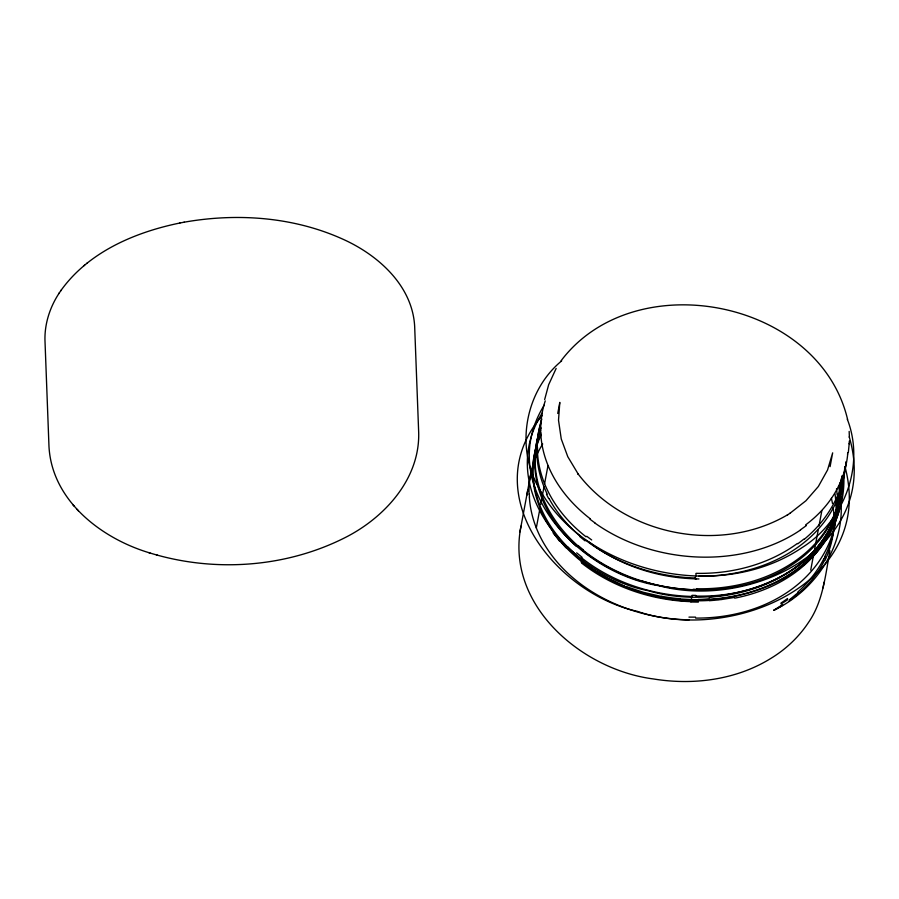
<?xml version="1.0" encoding="UTF-8"?>
<svg xmlns="http://www.w3.org/2000/svg" width="899" height="899" viewBox="0 0 899 899"><rect width="100%" height="100%" fill="white"/><g stroke="black" fill="none" stroke-linecap="round" stroke-linejoin="round"><path stroke-width="1.35" d="M839.969 491.011L839.947 484.977M840.149 490.067L840.149 484.797M837.542 504.002L837.531 497.889M840.7 487.134L840.689 481.044M848.308 452.748L849.24 443.252M849.218 443.949L849.33 440.993M847.712 452.624L847.566 454.579M846.195 461.592L846.139 462.187M521.015 526.095C505.272 604.645 581.237 669.676 653.404 678.947C693.444 685.499 736.517 679.869 771.297 658.135C786.131 649.056 799.031 636.829 808.606 622.288C823.158 601.296 825.372 575.068 829.968 550.75M526.78 495.383L530.432 475.638M823.023 587.946L824.091 582.159M519.948 531.893L527.814 489.764M536.31 527.983L539.917 508.665M540.692 504.519L544.052 486.573M544.569 483.819L547.929 465.873M557.74 413.428L559.807 402.381L558.515 420.215L561.246 438.948L567.786 456.703L578.304 474.234L577.945 473.751C625.052 535.871 720.852 554.256 787.861 514.644M679.97 598.948L691.286 599.588L692.084 595.34L695.86 595.408M696.096 573.877L695.163 578.889L698.939 578.956M810.707 570.168L818.202 530.14M818.978 526.005L821.821 510.823M830.08 466.648L832.665 452.849L827.552 469.975L818.348 486.505L805.942 500.743L789.884 513.363M544.648 399.583L548.671 384.682L556.144 368.466M540.029 434.397L540.771 432.621M825.181 556.762L824.304 558.549M824.507 560.392L823.641 562.077A154.1 119.196 8.3 0 1 798.132 593.891L789.097 600.948M542.389 412.686C493.607 490 572.371 576.304 648.348 590.744C729.067 614.759 848.959 571.584 843.768 473.593M544.401 404.853C493.753 485.966 580.091 573.438 658.989 585.721C751.013 610.477 881.425 546.446 849.24 436.892M59.368 292.816C49.726 307.312 44.141 324.753 45.04 342.238L48.973 446.342C51.805 500.676 101.486 538.658 150.021 553.009M60.626 290.939C88.113 252.192 134.693 232.268 179.912 223.008M58.873 293.568L61.121 290.208M561.032 360.814C634.615 263.295 819.371 299.749 847.611 419.507M542.355 415.383C475.616 492.337 554.177 592.891 637.436 611.376C731.269 643.673 876.356 583.091 844.925 466.491M774.151 610.129L774.185 609.971A11.541 5.046 -42.1 0 1 774.545 609.724L782.624 604.656M561.673 360.859C524.847 391.29 515.037 447.635 539.299 488.764C562.796 531.815 608.016 559.302 654.809 570.371C704.209 582.069 759.273 576.517 801.953 547.682C843.824 521.442 865.501 466.053 847.308 419.215M798.379 592.374L789.288 599.914M803.841 539.13L797.818 543.805M84 265.666L84.607 265.183M86.798 263.407L87.383 262.935M806.381 525.567L800.436 529.837M787.355 514.958L790.401 513.037M782.49 605.375L776.815 608.735M776.556 608.87L774.545 609.938A11.282 4.989 -42.2 0 1 774.151 610.14M773.781 610.264C817.18 589.722 848.622 541.344 839.767 492.618M734.461 597.442L720.425 599.712M184.014 222.222C237.741 212.692 295.052 216.94 344.901 240.112C379.232 256.069 412.517 286.287 414.664 326.416L418.608 430.52C420.99 478.482 384.255 518.352 343.598 538.366C283.837 568.078 212.31 572.506 148.807 552.638M179.676 223.053L184.228 222.177M719.402 599.824L709.547 600.701M695.556 617.141L688.96 617.119M697.882 599.667L691.286 599.588M698.366 602.105L690.837 602.004L691.028 600.97L697.613 601.071M696.983 589.373L693.219 589.272L693.05 590.149L696.815 590.25M661.226 596.419L643.718 592.385L626.682 586.755M156.448 554.953L157.561 555.29M641.111 581.17L637.11 579.855M625.041 586.418L608.724 578.787M612.758 580.776C697.219 626.929 847.779 590.755 842.487 476.594M612.365 580.81L596.599 571.989M608.286 578.754L594.655 570.786M596.486 572.034L581.945 561.931M594.587 570.831L586.923 565.617M594.868 522.847L589.935 519.195M591.677 539.951L586.732 536.276M582.226 562.931L581.125 562.066M585.08 540.883L579.709 536.489M582.024 557.234L576.652 552.84M583.395 549.93L578.035 545.468M583.226 550.795L577.866 546.322M565.921 547.727L553.222 532.815M72.684 504.519L74.179 506.171M76.943 509.261L78.393 510.868M559.493 541.097L553.334 532.972M548.66 498.585L546.48 494.315M838.565 486.224L839.576 491.551M529.5 497.102L529.32 494.214M532.613 480.471L532.444 477.571M849.162 431.396L849.386 437.33M540.659 433.666L540.569 430.778M537.546 450.298L537.467 447.399M695.129 577.978A154.358 118.499 7.7 0 1 585.833 540.299M844.779 466.648A154.37 120.837 7.3 0 1 698.759 576.225M540.76 430.79A154.37 116.87 12.2 0 1 545.244 400.875M590.351 518.869A154.37 116.656 9.3 0 1 540.782 433.666M800.571 529.961A154.19 118.016 7.8 0 1 594.756 522.948M709.525 599.105A154.325 120.668 7.7 0 1 697.871 599.521M840.812 487.134A154.325 121.095 7.8 0 1 709.176 597.172M547.255 494.147A154.347 117.106 12.2 0 1 541.22 422.227M580.147 536.197A154.358 117.106 8.9 0 1 549.031 498.496M847.667 454.591A154.167 118.308 9.2 0 1 805.583 524.926M679.981 598.734A154.325 119.893 7.6 0 1 661.271 596.217M696.287 578.844A154.336 125.006 7.8 0 1 589.137 542.153M797.413 543.434A154.426 126.838 7.6 0 1 696.084 573.326M586.047 536.804A154.313 118.286 8.1 0 1 537.388 450.298M537.299 447.387A154.28 117.14 10.1 0 1 541.827 419.058M842.026 476.065A154.212 121.949 11.2 0 1 697.006 589.744M693.241 589.778A154.212 120.23 8.9 0 1 583.103 550.154M693.039 589.722A154.212 119.646 9 0 1 641.29 580.754M842.228 475.897A154.212 120.444 8.9 0 1 696.725 588.755M576.529 546.48A154.212 119.488 8.8 0 1 540.996 427.89M839.981 484.033A154.223 121.23 12 0 1 840.003 484.786M839.857 491.933A154.235 121.983 11 0 1 734.753 598.15M709.502 600.431A154.246 120.297 8.4 0 1 697.59 600.802M691.061 601.656A154.246 120.163 8.4 0 1 581.844 563.223M690.803 601.307A154.268 117.117 10.3 0 1 533.163 480.482M839.981 492.888A154.235 119.432 8.2 0 1 698.118 599.599M839.835 482.965A154.223 121.803 11.8 0 1 839.924 484.977M578.214 546.098A154.212 118.499 11.5 0 1 540.378 428.621M637.043 579.956A154.212 119.556 8.9 0 1 583.125 550.873M582.361 561.1A154.19 118.466 8.9 0 1 560.706 540.524M583.586 560.684A154.358 114.611 10.3 0 1 567.617 546.817M787.591 598.487A154.695 120.994 2.5 0 1 780.928 603.072M824.035 558.436A154.83 126.86 9.3 0 1 797.863 591.969M835.036 494.012A155.134 127.905 11.4 0 1 824.776 556.593M532.455 477.571A154.302 116.87 11.4 0 1 541.142 434.914M846.083 462.176A155.19 128.422 10.2 0 1 804.144 539.389M841.116 478.886A154.336 123.264 11.1 0 1 695.893 596.048M692.129 596.453A154.347 120.488 7.4 0 1 581.417 557.706M575.045 553.919A154.347 118.072 8 0 1 540.344 434.487M836.508 488.708A154.37 122.219 13.4 0 1 837.138 494.821M837.081 503.968A154.37 123.579 11.5 0 1 695.635 618.085M689.095 619.838A154.37 120.68 7.2 0 1 529.354 497.091M529.062 494.192A154.37 116.465 10.2 0 1 542.704 443.949M833.159 507.654A154.145 117.893 11.4 0 1 824.877 560.538M831.384 498.293A154.145 117.893 11.4 0 1 832.496 503.519M787.693 599.689A154.066 120.769 10.3 0 1 781.085 603.959"/></g></svg>
